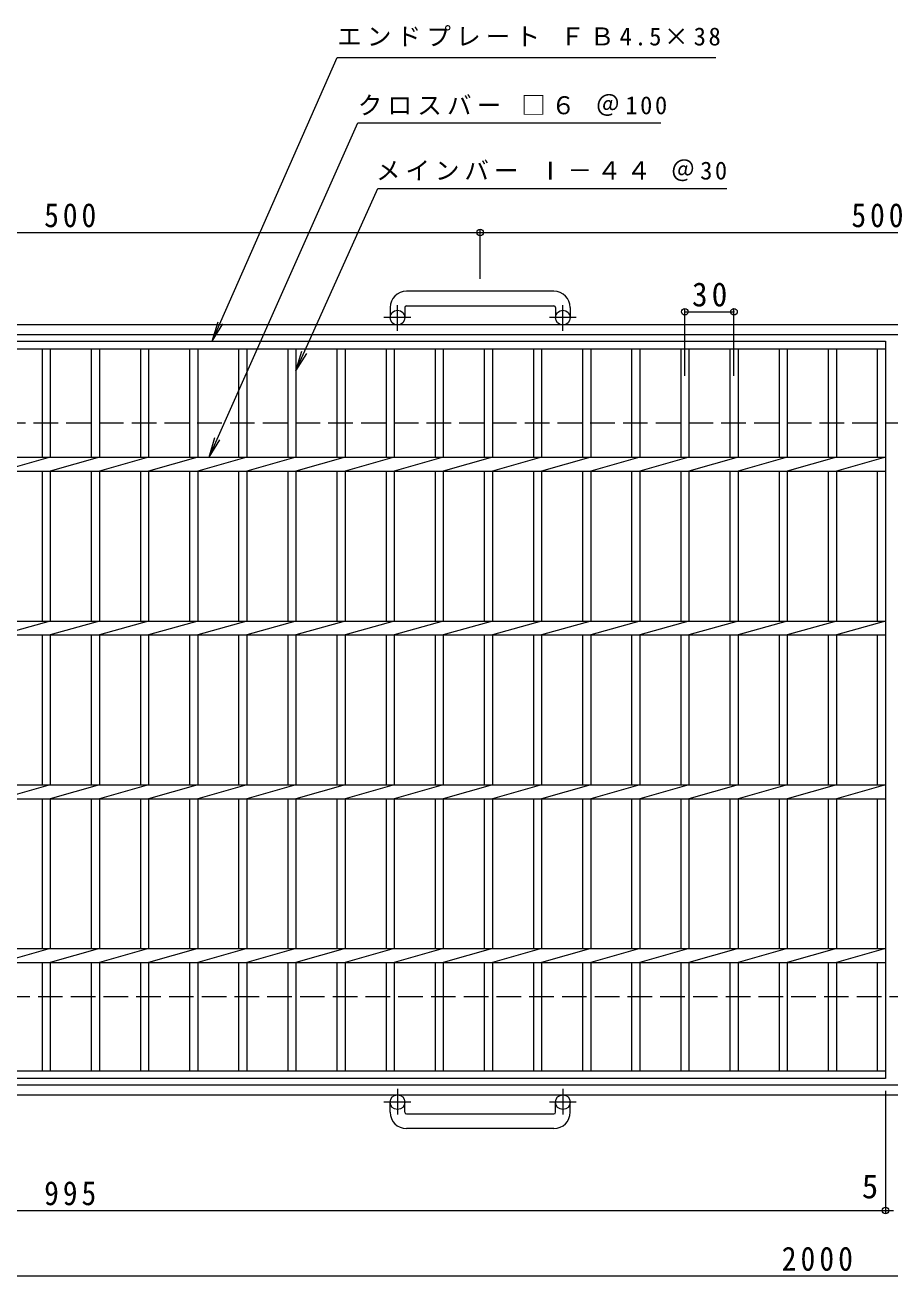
# Model space of a CAD drawing. Units: millimetres, scale not verified. Extents: x -853 to 860, y -687 to 587.
# Drawn here: x -336 to 193, y -177 to 587 of the extents above; entities that cross this region are included whole.
import ezdxf
from ezdxf.enums import TextEntityAlignment as Align

# ---------------------------------------------------------------- set-up
doc = ezdxf.new("R2010")
doc.units = ezdxf.units.MM
doc.header["$LTSCALE"] = 5
doc.header["$PDMODE"] = 32
doc.header["$PDSIZE"] = 4
doc.linetypes.add('CHAIN1', pattern=[8, 5, -1, 1, -1])
doc.linetypes.add('DASHED3', pattern=[4, 3, -1])
for name, color, linetype, lineweight in [('A-1_ピット', 2, 'Continuous', 9), ('A-2_蓋', 3, 'Continuous', 9), ('A-4_寸法', 7, 'Continuous', 9)]:
    doc.layers.add(name, color=color, linetype=linetype, lineweight=lineweight)
doc.styles.add('ＭＳ ゴシック', font='')
doc.styles.get('ＭＳ ゴシック').set_extended_font_data('MS Gothic')

msp = doc.modelspace()

# ---------------------------------------------------------------- linework, layer by layer
at = {"layer": 'A-1_ピット'}
for p, q in [((-12.623, 424.084), (-102.623, 424.084)), ((-112.623, 414.085), (-112.623, 407.985)), ((-103.623, 414.085), (-103.623, 407.985)), ((-102.623, 415.085), (-12.623, 415.085)), ((-11.623, 414.085), (-11.623, 407.985)), ((-2.623, 414.085), (-2.623, 407.985)), ((364.629, 403.485), (-807.623, 403.485)), ((364.629, 397.484), (-807.623, 397.484)), ((-807.623, -60.515), (364.629, -60.515)), ((-807.623, -66.515), (364.629, -66.515)), ((-112.623, -77.116), (-112.623, -71.016)), ((-103.623, -77.116), (-103.623, -71.016)), ((-11.623, -77.116), (-11.623, -71.016)), ((-2.623, -77.116), (-2.623, -71.016)), ((-102.623, -78.116), (-12.623, -78.116)), ((-12.623, -87.116), (-102.623, -87.116))]:
    msp.add_line(p, q, dxfattribs=at)
at = {"layer": 'A-1_ピット', "linetype": 'CHAIN1'}
for p, q in [((-108.123, 399.876), (-108.123, 415.475)), ((-7.123, 399.876), (-7.123, 415.475)), ((-99.961, 407.985), (-116.367, 407.985)), ((1.04, 407.985), (-15.368, 407.985)), ((-108.123, -62.909), (-108.123, -78.506)), ((-7.123, -62.909), (-7.123, -78.506)), ((-99.961, -71.016), (-116.367, -71.016)), ((1.04, -71.016), (-15.368, -71.016))]:
    msp.add_line(p, q, dxfattribs=at)
at = {"layer": 'A-1_ピット', "linetype": 'DASHED3'}
for p, q in [((364.629, 343.484), (-807.623, 343.484)), ((-807.623, -6.516), (364.629, -6.516))]:
    msp.add_line(p, q, dxfattribs=at)
at = {"layer": 'A-1_ピット'}
for centre in [(-108.123, 407.985), (-7.123, 407.985), (-108.123, -71.016), (-7.123, -71.016)]:
    msp.add_circle(centre, 4.5, dxfattribs=at)
for centre, radius, start, end in [((-102.623, 414.085), 10, 90, 180), ((-12.623, 414.085), 10, 0, 90), ((-102.623, 414.085), 1, 90, 180), ((-12.623, 414.085), 1, 0, 90), ((-102.623, -77.116), 10, 180, 270), ((-102.623, -77.116), 1, 180, 270), ((-12.623, -77.116), 10, 270, 0), ((-12.623, -77.116), 1, 270, 0)]:
    msp.add_arc(centre, radius, start, end, dxfattribs=at)
at = {"layer": 'A-2_蓋'}
for p, q in [((-805.123, 393.484), (189.877, 393.484)), ((189.877, 393.484), (189.877, -56.515)), ((-805.123, 388.985), (189.877, 388.985)), ((-325.123, 388.985), (-325.123, 322.724)), ((-320.124, 388.985), (-320.124, 322.724)), ((-295.123, 388.985), (-295.123, 322.724)), ((-290.123, 388.985), (-290.123, 322.724)), ((-265.123, 388.985), (-265.123, 322.724)), ((-260.123, 388.985), (-260.123, 322.724)), ((-235.123, 388.985), (-235.123, 322.724)), ((-230.123, 388.985), (-230.123, 322.724)), ((-205.123, 388.985), (-205.123, 322.724)), ((-200.123, 388.985), (-200.123, 322.724)), ((-175.123, 388.985), (-175.123, 322.724)), ((-170.123, 388.985), (-170.123, 322.724)), ((-145.123, 388.985), (-145.123, 322.724)), ((-140.123, 388.985), (-140.123, 322.724)), ((-115.123, 388.985), (-115.123, 322.724)), ((-110.123, 388.985), (-110.123, 322.724)), ((-85.123, 388.985), (-85.123, 322.724)), ((-80.123, 388.985), (-80.123, 322.724)), ((-55.123, 388.985), (-55.123, 322.724)), ((-50.123, 388.985), (-50.123, 322.724)), ((-25.123, 388.985), (-25.123, 322.724)), ((-20.123, 388.985), (-20.123, 322.724)), ((4.877, 388.985), (4.877, 322.724)), ((9.877, 388.985), (9.877, 322.724)), ((34.877, 388.985), (34.877, 322.724)), ((39.877, 388.985), (39.877, 322.724)), ((64.877, 388.985), (64.877, 322.724)), ((69.877, 388.985), (69.877, 322.724)), ((94.878, 388.985), (94.878, 322.724)), ((99.877, 388.985), (99.877, 322.724)), ((124.877, 388.985), (124.877, 322.724)), ((129.877, 388.985), (129.877, 322.724)), ((154.877, 388.985), (154.877, 322.724)), ((159.877, 388.985), (159.877, 322.724)), ((184.877, 388.985), (184.877, 322.724)), ((-805.123, 322.724), (189.877, 322.724)), ((-320.123, 322.724), (-350.124, 314.245)), ((-290.123, 322.724), (-320.124, 314.245)), ((-260.123, 322.724), (-290.123, 314.245)), ((-230.123, 322.724), (-260.123, 314.245)), ((-200.123, 322.724), (-230.123, 314.245)), ((-170.123, 322.724), (-200.123, 314.245)), ((-140.123, 322.724), (-170.123, 314.245)), ((-110.123, 322.724), (-140.123, 314.245)), ((-80.123, 322.724), (-110.123, 314.245)), ((-50.123, 322.724), (-80.123, 314.245)), ((-20.123, 322.724), (-50.123, 314.245)), ((9.877, 322.724), (-20.123, 314.245)), ((39.877, 322.724), (9.877, 314.245)), ((69.877, 322.724), (39.877, 314.245)), ((99.877, 322.724), (69.877, 314.245)), ((129.877, 322.724), (99.877, 314.245)), ((159.877, 322.724), (129.877, 314.245)), ((189.877, 322.724), (159.877, 314.245)), ((-805.123, 314.245), (189.877, 314.245)), ((-325.123, 314.245), (-325.123, 222.725)), ((-320.124, 314.245), (-320.124, 222.725)), ((-295.123, 314.245), (-295.123, 222.725)), ((-290.123, 314.245), (-290.123, 222.725)), ((-265.123, 314.245), (-265.123, 222.725)), ((-260.123, 314.245), (-260.123, 222.725)), ((-235.123, 314.245), (-235.123, 222.725)), ((-230.123, 314.245), (-230.123, 222.725)), ((-205.123, 314.245), (-205.123, 222.725)), ((-200.123, 314.245), (-200.123, 222.725)), ((-175.123, 314.245), (-175.123, 222.725)), ((-170.123, 314.245), (-170.123, 222.725)), ((-145.123, 314.245), (-145.123, 222.725)), ((-140.123, 314.245), (-140.123, 222.725)), ((-115.123, 314.245), (-115.123, 222.725)), ((-110.123, 314.245), (-110.123, 222.725)), ((-85.123, 314.245), (-85.123, 222.725)), ((-80.123, 314.245), (-80.123, 222.725)), ((-55.123, 314.245), (-55.123, 222.725)), ((-50.123, 314.245), (-50.123, 222.725)), ((-25.123, 314.245), (-25.123, 222.725)), ((-20.123, 314.245), (-20.123, 222.725)), ((4.877, 314.245), (4.877, 222.725)), ((9.877, 314.245), (9.877, 222.725)), ((34.877, 314.245), (34.877, 222.725)), ((39.877, 314.245), (39.877, 222.725)), ((64.877, 314.245), (64.877, 222.725)), ((69.877, 314.245), (69.877, 222.725)), ((94.878, 314.245), (94.878, 222.725)), ((99.877, 314.245), (99.877, 222.725)), ((124.877, 314.245), (124.877, 222.725)), ((129.877, 314.245), (129.877, 222.725)), ((154.877, 314.245), (154.877, 222.725)), ((159.877, 314.245), (159.877, 222.725)), ((184.877, 314.245), (184.877, 222.725)), ((-805.123, 222.725), (189.877, 222.725)), ((-320.123, 222.725), (-350.124, 214.244)), ((-290.123, 222.725), (-320.124, 214.244)), ((-260.123, 222.725), (-290.123, 214.244)), ((-230.123, 222.725), (-260.123, 214.244)), ((-200.123, 222.725), (-230.123, 214.244)), ((-170.123, 222.725), (-200.123, 214.244)), ((-140.123, 222.725), (-170.123, 214.244)), ((-110.123, 222.725), (-140.123, 214.244)), ((-80.123, 222.725), (-110.123, 214.244)), ((-50.123, 222.725), (-80.123, 214.244)), ((-20.123, 222.725), (-50.123, 214.244)), ((9.877, 222.725), (-20.123, 214.244)), ((39.877, 222.725), (9.877, 214.244)), ((69.877, 222.725), (39.877, 214.244)), ((99.877, 222.725), (69.877, 214.244)), ((129.877, 222.725), (99.877, 214.244)), ((159.877, 222.725), (129.877, 214.244)), ((189.877, 222.725), (159.877, 214.244)), ((-805.123, 214.244), (189.877, 214.244)), ((-325.123, 214.244), (-325.123, 122.725)), ((-320.124, 214.244), (-320.124, 122.725)), ((-295.123, 214.244), (-295.123, 122.725)), ((-290.123, 214.244), (-290.123, 122.725)), ((-265.123, 214.244), (-265.123, 122.725)), ((-260.123, 214.244), (-260.123, 122.725)), ((-235.123, 214.244), (-235.123, 122.725)), ((-230.123, 214.244), (-230.123, 122.725)), ((-205.123, 214.244), (-205.123, 122.725)), ((-200.123, 214.244), (-200.123, 122.725)), ((-175.123, 214.244), (-175.123, 122.725)), ((-170.123, 214.244), (-170.123, 122.725)), ((-145.123, 214.244), (-145.123, 122.725)), ((-140.123, 214.244), (-140.123, 122.725)), ((-115.123, 214.244), (-115.123, 122.725)), ((-110.123, 214.244), (-110.123, 122.725)), ((-85.123, 214.244), (-85.123, 122.725)), ((-80.123, 214.244), (-80.123, 122.725)), ((-55.123, 214.244), (-55.123, 122.725)), ((-50.123, 214.244), (-50.123, 122.725)), ((-25.123, 214.244), (-25.123, 122.725)), ((-20.123, 214.244), (-20.123, 122.725)), ((4.877, 214.244), (4.877, 122.725)), ((9.877, 214.244), (9.877, 122.725)), ((34.877, 214.244), (34.877, 122.725)), ((39.877, 214.244), (39.877, 122.725)), ((64.877, 214.244), (64.877, 122.725)), ((69.877, 214.244), (69.877, 122.725)), ((94.878, 214.244), (94.878, 122.725)), ((99.877, 214.244), (99.877, 122.725)), ((124.877, 214.244), (124.877, 122.725)), ((129.877, 214.244), (129.877, 122.725)), ((154.877, 214.244), (154.877, 122.725)), ((159.877, 214.244), (159.877, 122.725)), ((184.877, 214.244), (184.877, 122.725)), ((-805.123, 122.725), (189.877, 122.725)), ((-320.123, 122.725), (-350.124, 114.244)), ((-290.123, 122.725), (-320.124, 114.244)), ((-260.123, 122.725), (-290.123, 114.244)), ((-230.123, 122.725), (-260.123, 114.244)), ((-200.123, 122.725), (-230.123, 114.244)), ((-170.123, 122.725), (-200.123, 114.244)), ((-140.123, 122.725), (-170.123, 114.244)), ((-110.123, 122.725), (-140.123, 114.244)), ((-80.123, 122.725), (-110.123, 114.244)), ((-50.123, 122.725), (-80.123, 114.244)), ((-20.123, 122.725), (-50.123, 114.244)), ((9.877, 122.725), (-20.123, 114.244)), ((39.877, 122.725), (9.877, 114.244)), ((69.877, 122.725), (39.877, 114.244)), ((99.877, 122.725), (69.877, 114.244)), ((129.877, 122.725), (99.877, 114.244)), ((159.877, 122.725), (129.877, 114.244)), ((189.877, 122.725), (159.877, 114.244)), ((-805.123, 114.244), (189.877, 114.244)), ((-325.123, 114.244), (-325.123, 22.725)), ((-320.124, 114.244), (-320.124, 22.725)), ((-295.123, 114.244), (-295.123, 22.725)), ((-290.123, 114.244), (-290.123, 22.725)), ((-265.123, 114.244), (-265.123, 22.725)), ((-260.123, 114.244), (-260.123, 22.725)), ((-235.123, 114.244), (-235.123, 22.725)), ((-230.123, 114.244), (-230.123, 22.725)), ((-205.123, 114.244), (-205.123, 22.725)), ((-200.123, 114.244), (-200.123, 22.725)), ((-175.123, 114.244), (-175.123, 22.725)), ((-170.123, 114.244), (-170.123, 22.725)), ((-145.123, 114.244), (-145.123, 22.725)), ((-140.123, 114.244), (-140.123, 22.725)), ((-115.123, 114.244), (-115.123, 22.725)), ((-110.123, 114.244), (-110.123, 22.725)), ((-85.123, 114.244), (-85.123, 22.725)), ((-80.123, 114.244), (-80.123, 22.725)), ((-55.123, 114.244), (-55.123, 22.725)), ((-50.123, 114.244), (-50.123, 22.725)), ((-25.123, 114.244), (-25.123, 22.725)), ((-20.123, 114.244), (-20.123, 22.725)), ((4.877, 114.244), (4.877, 22.725)), ((9.877, 114.244), (9.877, 22.725)), ((34.877, 114.244), (34.877, 22.725)), ((39.877, 114.244), (39.877, 22.725)), ((64.877, 114.244), (64.877, 22.725)), ((69.877, 114.244), (69.877, 22.725)), ((94.878, 114.244), (94.878, 22.725)), ((99.877, 114.244), (99.877, 22.725)), ((124.877, 114.244), (124.877, 22.725)), ((129.877, 114.244), (129.877, 22.725)), ((154.877, 114.244), (154.877, 22.725)), ((159.877, 114.244), (159.877, 22.725)), ((184.877, 114.244), (184.877, 22.725)), ((-320.123, 22.725), (-350.124, 14.245)), ((-290.123, 22.725), (-320.124, 14.245)), ((-260.123, 22.725), (-290.123, 14.245)), ((-230.123, 22.725), (-260.123, 14.245)), ((-200.123, 22.725), (-230.123, 14.245)), ((-170.123, 22.725), (-200.123, 14.245)), ((-140.123, 22.725), (-170.123, 14.245)), ((-110.123, 22.725), (-140.123, 14.245)), ((-80.123, 22.725), (-110.123, 14.245)), ((-50.123, 22.725), (-80.123, 14.245)), ((-20.123, 22.725), (-50.123, 14.245)), ((9.877, 22.725), (-20.123, 14.245)), ((39.877, 22.725), (9.877, 14.245)), ((69.877, 22.725), (39.877, 14.245)), ((99.877, 22.725), (69.877, 14.245)), ((129.877, 22.725), (99.877, 14.245)), ((159.877, 22.725), (129.877, 14.245)), ((-805.123, 14.245), (189.877, 14.245)), ((-325.123, 14.245), (-325.123, -52.016)), ((-320.124, 14.245), (-320.124, -52.016)), ((-295.123, 14.245), (-295.123, -52.016)), ((-290.123, 14.245), (-290.123, -52.016)), ((-265.123, 14.245), (-265.123, -52.016)), ((-260.123, 14.245), (-260.123, -52.016)), ((-235.123, 14.245), (-235.123, -52.016)), ((-230.123, 14.245), (-230.123, -52.016)), ((-205.123, 14.245), (-205.123, -52.016)), ((-200.123, 14.245), (-200.123, -52.016)), ((-175.123, 14.245), (-175.123, -52.016)), ((-170.123, 14.245), (-170.123, -52.016)), ((-145.123, 14.245), (-145.123, -52.016)), ((-140.123, 14.245), (-140.123, -52.016)), ((-115.123, 14.245), (-115.123, -52.016)), ((-110.123, 14.245), (-110.123, -52.016)), ((-85.123, 14.245), (-85.123, -52.016)), ((-80.123, 14.245), (-80.123, -52.016)), ((-55.123, 14.245), (-55.123, -52.016)), ((-50.123, 14.245), (-50.123, -52.016)), ((-25.123, 14.245), (-25.123, -52.016)), ((-20.123, 14.245), (-20.123, -52.016)), ((4.877, 14.245), (4.877, -52.016)), ((9.877, 14.245), (9.877, -52.016)), ((34.877, 14.245), (34.877, -52.016)), ((39.877, 14.245), (39.877, -52.016)), ((64.877, 14.245), (64.877, -52.016)), ((69.877, 14.245), (69.877, -52.016)), ((94.878, 14.245), (94.878, -52.016)), ((99.877, 14.245), (99.877, -52.016)), ((124.877, 14.245), (124.877, -52.016)), ((129.877, 14.245), (129.877, -52.016)), ((154.877, 14.245), (154.877, -52.016)), ((159.877, 14.245), (159.877, -52.016)), ((184.877, 14.245), (184.877, -52.016)), ((189.877, -52.016), (-805.123, -52.016)), ((189.877, -56.515), (-805.123, -56.515))]:
    msp.add_line(p, q, dxfattribs=at)
msp.add_lwpolyline([(-805.123, 22.725), (189.877, 22.725), (159.877, 14.245)], dxfattribs=at)
at = {"layer": 'A-4_寸法'}
for p, q in [((-223.157, 322.724), (-132.357, 526.799)), ((-132.357, 526.799), (52.703, 526.799)), ((-170.123, 375.505), (-120.04, 486.799)), ((-120.04, 486.799), (93.087, 486.799)), ((-557.623, 459.947), (-57.623, 459.947)), ((-57.623, 431.584), (-57.623, 461.447)), ((-57.623, 459.947), (364.629, 459.947)), ((67.377, 372.394), (67.377, 413.072)), ((97.377, 372.394), (97.377, 413.072)), ((-221.203, 393.484), (-217.707, 405.486)), ((67.377, 411.572), (97.377, 411.572)), ((-221.203, 393.484), (-214.72, 404.171)), ((-170.123, 375.505), (-166.525, 387.476)), ((-170.123, 375.505), (-163.55, 386.137)), ((-223.157, 322.724), (-219.61, 334.71)), ((-223.157, 322.724), (-216.629, 333.384)), ((189.877, -64.015), (189.877, -138.616)), ((-852.64, -137.116), (189.877, -137.116)), ((189.877, -137.116), (194.877, -137.116)), ((-807.623, -177.116), (364.629, -177.116))]:
    msp.add_line(p, q, dxfattribs=at)
msp.add_lwpolyline([(-221.203, 393.484), (-144.965, 566.799), (86.356, 566.799)], dxfattribs=at)
for p in [(-57.623, 459.947), (67.377, 411.572), (97.377, 411.572), (189.877, -137.116)]:
    msp.add_point(p, dxfattribs=at)

# ---------------------------------------------------------------- texts
at = {"layer": 'A-4_寸法', "color": 2, "style": 'ＭＳ ゴシック'}
msp.add_text('5', height=14.66, dxfattribs=at).set_placement((175.459, -134.116), align=Align.BOTTOM_LEFT)
at = {"layer": 'A-4_寸法', "char_height": 11, "attachment_point": 7, "style": 'ＭＳ ゴシック'}
for s, insert in [('\\T1.21;エンドプレート\\~ＦＢ4.5×38', (-144.965, 573.477)), ('\\T1.21;クロスバー\\~□６\\~＠100', (-132.357, 531.074)), ('\\T1.2;メインバー\\~Ⅰ－４４\\~＠30', (-121.289, 491.22))]:
    msp.add_mtext(s, dxfattribs=dict(at, insert=insert))
at = {"layer": 'A-4_寸法', "color": 2, "char_height": 14.66, "attachment_point": 7, "style": 'ＭＳ ゴシック'}
for s, insert in [('\\T1.27;\\W0.9;500', (-323.873, 462.947)), ('\\T1.27;\\W0.9;500', (169.094, 462.947)), ('\\T1.27;\\W0.95;30', (71.752, 414.572)), ('\\T1.27;\\W0.9;995', (-323.873, -134.116)), ('\\T1.28;\\W0.9;2000', (126.546, -174.116))]:
    msp.add_mtext(s, dxfattribs=dict(at, insert=insert))

doc.saveas('drawing.dxf')
